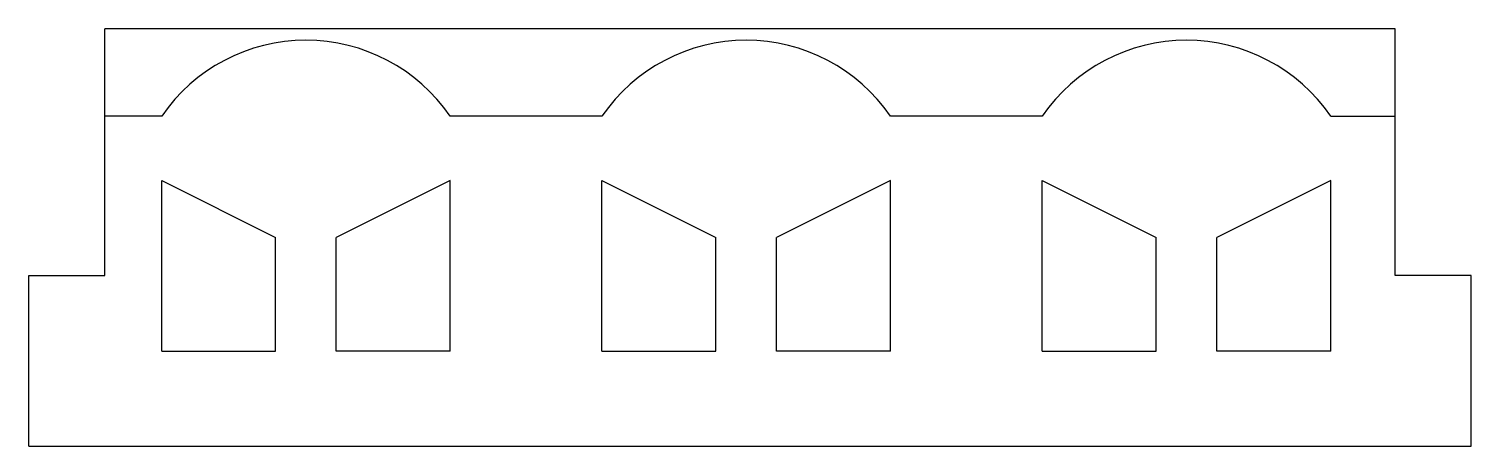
# Model space of a CAD drawing. Extents: x -0.95 to 0.95, y -0.55 to 0.
import ezdxf

# ---------------------------------------------------------------- set-up
doc = ezdxf.new("R2010")
doc.units = 0
doc.layers.add('SN', color=7, linetype='CONTINUOUS')

msp = doc.modelspace()

# ---------------------------------------------------------------- linework, layer by layer
at = {"layer": 'SN', "color": 0}
for p, q in [((0.85, 0), (-0.85, 0)), ((-0.85, -0.325), (-0.85, 0)), ((0.85, -0.325), (0.85, 0)), ((-0.775, -0.115), (-0.85, -0.115)), ((-0.195, -0.115), (-0.395, -0.115)), ((0.385, -0.115), (0.185, -0.115)), ((0.765, -0.115), (0.85, -0.115)), ((-0.775, -0.2), (-0.625, -0.275)), ((-0.775, -0.425), (-0.775, -0.2)), ((-0.395, -0.2), (-0.545, -0.275)), ((-0.395, -0.425), (-0.395, -0.2)), ((-0.195, -0.2), (-0.045, -0.275)), ((-0.195, -0.425), (-0.195, -0.2)), ((0.185, -0.2), (0.035, -0.275)), ((0.185, -0.425), (0.185, -0.2)), ((0.385, -0.425), (0.385, -0.2)), ((0.385, -0.2), (0.535, -0.275)), ((0.765, -0.2), (0.615, -0.275)), ((0.765, -0.425), (0.765, -0.2)), ((-0.625, -0.425), (-0.625, -0.275)), ((-0.545, -0.425), (-0.545, -0.275)), ((-0.045, -0.425), (-0.045, -0.275)), ((0.035, -0.425), (0.035, -0.275)), ((0.535, -0.425), (0.535, -0.275)), ((0.615, -0.425), (0.615, -0.275)), ((-0.95, -0.325), (-0.85, -0.325)), ((-0.95, -0.55), (-0.95, -0.325)), ((0.95, -0.325), (0.85, -0.325)), ((0.95, -0.55), (0.95, -0.325)), ((-0.775, -0.425), (-0.625, -0.425)), ((-0.395, -0.425), (-0.545, -0.425)), ((-0.195, -0.425), (-0.045, -0.425)), ((0.185, -0.425), (0.035, -0.425)), ((0.385, -0.425), (0.535, -0.425)), ((0.765, -0.425), (0.615, -0.425)), ((-0.95, -0.55), (0.95, -0.55))]:
    msp.add_line(p, q, dxfattribs=at)
for centre in [(-0.585, -0.2455), (-0.005, -0.2455), (0.575, -0.2455)]:
    msp.add_arc(centre, 0.2305, 34.4829, 145.5171, dxfattribs=at)

doc.saveas('drawing.dxf')
